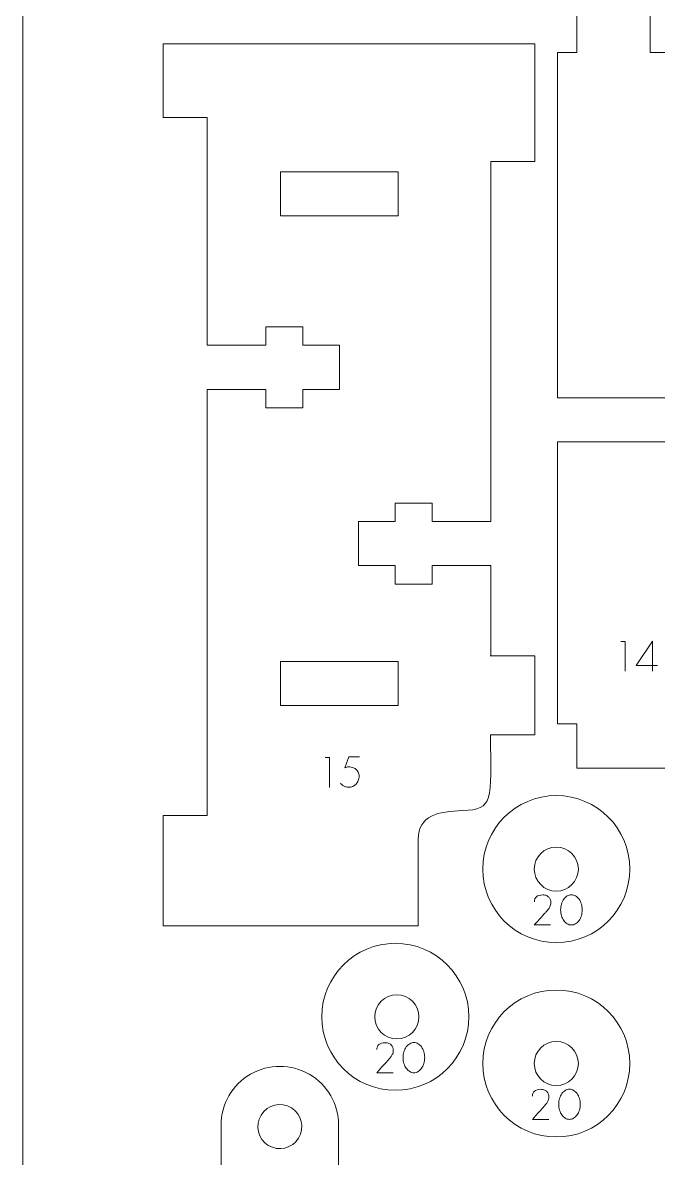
# Model space of a CAD drawing. Header units: centimetres. Extents: x -24 to 24.1, y -20.7 to 0.5.
# Drawn here: x -23.96 to -19.64, y -14.87 to -7.14 of the extents above; entities that cross this region are included whole.
import ezdxf

# ---------------------------------------------------------------- set-up
doc = ezdxf.new("R2010")
doc.units = ezdxf.units.CM
doc.header["$MEASUREMENT"] = 0
doc.layers.add('Layer 1', color=7, linetype='Continuous')

msp = doc.modelspace()

# ---------------------------------------------------------------- linework, layer by layer
at = {"layer": 'Layer 1', "color": 250, "lineweight": 9}
msp.add_lwpolyline([(-23.96322, -20.71493), (6.03678, -20.71493), (6.03678, -0.71493), (-23.96322, -0.71493), (-23.96322, -20.71493)], close=True, dxfattribs=at)
for points, knots in [([(-15.55957, -8.99456), (-15.55957, -8.99456), (-15.56221, -8.99415), (-15.56221, -8.99415), (-15.56221, -8.99415), (-15.56221, -8.99415), (-15.56221, -7.34545), (-15.56221, -7.34545), (-15.56221, -7.34545), (-15.56221, -7.34545), (-15.56477, -7.34544), (-15.56477, -7.34544), (-15.56477, -7.34544), (-15.56477, -7.34544), (-15.69477, -7.34544), (-15.69477, -7.34544), (-15.69477, -7.34544), (-15.69477, -7.34544), (-15.69477, -7.04544), (-15.69477, -7.04544), (-15.69477, -7.04544), (-15.69477, -7.04544), (-16.99477, -7.04544), (-16.99477, -7.04544), (-16.99477, -7.04544), (-16.99477, -7.04544), (-16.99477, -7.34544), (-16.99477, -7.34544), (-16.99477, -7.34544), (-16.99477, -7.34544), (-18.89477, -7.34544), (-18.89477, -7.34544), (-18.89477, -7.34544), (-18.89477, -7.34544), (-18.89477, -7.04544), (-18.89477, -7.04544), (-18.89477, -7.04544), (-18.89477, -7.04544), (-19.39477, -7.04544), (-19.39477, -7.04544), (-19.39477, -7.04544), (-19.39477, -7.04544), (-19.39477, -7.34544), (-19.39477, -7.34544), (-19.39477, -7.34544), (-19.39477, -7.34544), (-19.69477, -7.34544), (-19.69477, -7.34544), (-19.69477, -7.34544), (-19.69477, -7.34544), (-19.69477, -7.04544), (-19.69477, -7.04544), (-19.69477, -7.04544), (-19.69477, -7.04544), (-20.19477, -7.04544), (-20.19477, -7.04544), (-20.19477, -7.04544), (-20.19477, -7.04544), (-20.19477, -7.34544), (-20.19477, -7.34544), (-20.19477, -7.34544), (-20.19477, -7.34544), (-20.32477, -7.34544), (-20.32477, -7.34544), (-20.32477, -7.34544), (-20.32477, -7.34544), (-20.32477, -9.69546), (-20.32477, -9.69545), (-20.32477, -9.69545), (-20.32477, -9.69544), (-19.33472, -9.69545), (-19.33472, -9.69545), (-19.33472, -9.69545), (-19.33472, -9.69545), (-19.33472, -9.99545), (-19.33472, -9.99545), (-19.33472, -9.99545), (-19.33472, -9.99545), (-20.32477, -9.99544), (-20.32477, -9.99545), (-20.32477, -9.99545), (-20.32477, -9.99546), (-20.32477, -11.91544), (-20.32477, -11.91544), (-20.32477, -11.91544), (-20.32477, -11.91544), (-20.19477, -11.91544), (-20.19477, -11.91544), (-20.19477, -11.91544), (-20.19477, -11.91544), (-20.19477, -12.21544), (-20.19477, -12.21544), (-20.19477, -12.21544), (-20.19477, -12.21544), (-18.69477, -12.21544), (-18.69477, -12.21544), (-18.69477, -12.21544), (-18.69477, -12.21544), (-18.69477, -11.91544), (-18.69477, -11.91544), (-18.69477, -11.91544), (-18.69477, -11.91544), (-16.69477, -11.91544), (-16.69477, -11.91544), (-16.69477, -11.91544), (-16.69477, -11.91544), (-16.69477, -12.21544), (-16.69477, -12.21544), (-16.69477, -12.21544), (-16.69477, -12.21544), (-15.69477, -12.21544), (-15.69477, -12.21544), (-15.69477, -12.21544), (-15.69477, -12.21544), (-15.69477, -11.91544), (-15.69477, -11.91544), (-15.69477, -11.91544), (-15.69477, -11.91544), (-15.56477, -11.91544), (-15.56477, -11.91544), (-15.56477, -11.91544), (-15.56477, -11.91544), (-15.56477, -9.99546), (-15.56477, -9.99546), (-15.56477, -9.99546), (-15.56477, -9.99546), (-15.81171, -9.99546), (-15.81171, -9.99546), (-15.81171, -9.99546), (-15.81171, -9.99547), (-15.81171, -9.69547), (-15.81171, -9.69546), (-15.81171, -9.69546), (-15.81171, -9.69546), (-15.56221, -9.69546), (-15.56221, -9.69546), (-15.56221, -9.69546), (-15.56221, -9.69547), (-15.56221, -9.32415), (-15.56221, -9.32415), (-15.56221, -9.32415), (-15.56221, -9.32415), (-15.55957, -9.32456), (-15.55957, -9.32456), (-15.55957, -9.32456), (-15.55957, -9.32456), (-15.22957, -9.32456), (-15.22957, -9.32456), (-15.22957, -9.32456), (-15.22957, -9.32456), (-15.22957, -8.99456), (-15.22957, -8.99456), (-15.22957, -8.99456), (-15.22957, -8.99456), (-15.55957, -8.99456), (-15.55957, -8.99456)], [0, 0, 0, 0, 0.025, 0.025, 0.025, 0.025, 0.05, 0.05, 0.05, 0.05, 0.075, 0.075, 0.075, 0.075, 0.1, 0.1, 0.1, 0.1, 0.125, 0.125, 0.125, 0.125, 0.15, 0.15, 0.15, 0.15, 0.175, 0.175, 0.175, 0.175, 0.2, 0.2, 0.2, 0.2, 0.225, 0.225, 0.225, 0.225, 0.25, 0.25, 0.25, 0.25, 0.275, 0.275, 0.275, 0.275, 0.3, 0.3, 0.3, 0.3, 0.325, 0.325, 0.325, 0.325, 0.35, 0.35, 0.35, 0.35, 0.375, 0.375, 0.375, 0.375, 0.4, 0.4, 0.4, 0.4, 0.425, 0.425, 0.425, 0.425, 0.45, 0.45, 0.45, 0.45, 0.475, 0.475, 0.475, 0.475, 0.5, 0.5, 0.5, 0.5, 0.525, 0.525, 0.525, 0.525, 0.55, 0.55, 0.55, 0.55, 0.575, 0.575, 0.575, 0.575, 0.6, 0.6, 0.6, 0.6, 0.625, 0.625, 0.625, 0.625, 0.65, 0.65, 0.65, 0.65, 0.675, 0.675, 0.675, 0.675, 0.7, 0.7, 0.7, 0.7, 0.725, 0.725, 0.725, 0.725, 0.75, 0.75, 0.75, 0.75, 0.775, 0.775, 0.775, 0.775, 0.8, 0.8, 0.8, 0.8, 0.825, 0.825, 0.825, 0.825, 0.85, 0.85, 0.85, 0.85, 0.875, 0.875, 0.875, 0.875, 0.9, 0.9, 0.9, 0.9, 0.925, 0.925, 0.925, 0.925, 0.95, 0.95, 0.95, 0.95, 1, 1, 1, 1]), ([(-20.47889, -11.4511), (-20.47889, -11.4511), (-20.48328, -11.45112), (-20.48328, -11.45112), (-20.48328, -11.45112), (-20.48328, -11.45112), (-20.78328, -11.45112), (-20.78328, -11.45112), (-20.78328, -11.45112), (-20.78328, -11.45112), (-20.77889, -11.4511), (-20.77889, -11.4511), (-20.77889, -11.4511), (-20.77889, -11.4511), (-20.77889, -10.8381), (-20.77889, -10.8381), (-20.77889, -10.8381), (-20.77889, -10.8381), (-21.17889, -10.8381), (-21.17889, -10.8381), (-21.17889, -10.8381), (-21.17889, -10.8381), (-21.17889, -10.9631), (-21.17889, -10.9631), (-21.17889, -10.9631), (-21.17889, -10.9631), (-21.42889, -10.9631), (-21.42889, -10.9631), (-21.42889, -10.9631), (-21.42889, -10.9631), (-21.42889, -10.8381), (-21.42889, -10.8381), (-21.42889, -10.8381), (-21.42889, -10.8381), (-21.67889, -10.8381), (-21.67889, -10.8381), (-21.67889, -10.8381), (-21.67889, -10.8381), (-21.67889, -10.5381), (-21.67889, -10.5381), (-21.67889, -10.5381), (-21.67889, -10.5381), (-21.42889, -10.5381), (-21.42889, -10.5381), (-21.42889, -10.5381), (-21.42889, -10.5381), (-21.42889, -10.4131), (-21.42889, -10.4131), (-21.42889, -10.4131), (-21.42889, -10.4131), (-21.17889, -10.4131), (-21.17889, -10.4131), (-21.17889, -10.4131), (-21.17889, -10.4131), (-21.17889, -10.5381), (-21.17889, -10.5381), (-21.17889, -10.5381), (-21.17889, -10.5381), (-20.77889, -10.5381), (-20.77889, -10.5381), (-20.77889, -10.5381), (-20.77889, -10.5381), (-20.77889, -8.08841), (-20.77889, -8.08841), (-20.77889, -8.08841), (-20.77889, -8.08841), (-20.47889, -8.08841), (-20.47889, -8.08841), (-20.47889, -8.08841), (-20.47889, -8.08841), (-20.47889, -7.28841), (-20.47889, -7.28841), (-20.47889, -7.28841), (-20.47889, -7.28841), (-23.0089, -7.28841), (-23.0089, -7.28841), (-23.0089, -7.28841), (-23.0089, -7.28841), (-23.0089, -7.78841), (-23.0089, -7.78841), (-23.0089, -7.78841), (-23.0089, -7.78841), (-22.7089, -7.78841), (-22.7089, -7.78841), (-22.7089, -7.78841), (-22.7089, -7.78841), (-22.7089, -9.33841), (-22.7089, -9.33841), (-22.7089, -9.33841), (-22.7089, -9.33841), (-22.3089, -9.33841), (-22.3089, -9.33841), (-22.3089, -9.33841), (-22.3089, -9.33841), (-22.3089, -9.21341), (-22.3089, -9.21341), (-22.3089, -9.21341), (-22.3089, -9.21341), (-22.0589, -9.21341), (-22.0589, -9.21341), (-22.0589, -9.21341), (-22.0589, -9.21341), (-22.0589, -9.33841), (-22.0589, -9.33841), (-22.0589, -9.33841), (-22.0589, -9.33841), (-21.8089, -9.33841), (-21.8089, -9.33841), (-21.8089, -9.33841), (-21.8089, -9.33841), (-21.8089, -9.63841), (-21.8089, -9.63841), (-21.8089, -9.63841), (-21.8089, -9.63841), (-22.0589, -9.63841), (-22.0589, -9.63841), (-22.0589, -9.63841), (-22.0589, -9.63841), (-22.0589, -9.76341), (-22.0589, -9.76341), (-22.0589, -9.76341), (-22.0589, -9.76341), (-22.3089, -9.76341), (-22.3089, -9.76341), (-22.3089, -9.76341), (-22.3089, -9.76341), (-22.3089, -9.63841), (-22.3089, -9.63841), (-22.3089, -9.63841), (-22.3089, -9.63841), (-22.7089, -9.63841), (-22.7089, -9.63841), (-22.7089, -9.63841), (-22.7089, -9.63841), (-22.7089, -12.53841), (-22.7089, -12.53841), (-22.7089, -12.53841), (-22.7089, -12.53841), (-23.0089, -12.53841), (-23.0089, -12.53841), (-23.0089, -12.53841), (-23.0089, -12.53841), (-23.0089, -13.28841), (-23.0089, -13.28841), (-23.0089, -13.28841), (-23.0089, -13.28841), (-21.27242, -13.28841), (-21.27242, -13.28841), (-21.27242, -13.28841), (-21.27242, -13.28841), (-21.27242, -12.70049), (-21.27242, -12.70049), (-21.27242, -12.70049), (-21.27242, -12.5345), (-21.13671, -12.51097), (-20.97047, -12.50447), (-20.97047, -12.50447), (-20.75934, -12.49622), (-20.77626, -12.44064), (-20.78124, -11.98841), (-20.78124, -11.98841), (-20.69188, -11.98841), (-20.58725, -11.98841), (-20.47889, -11.98841), (-20.47889, -11.98841), (-20.47889, -11.98841), (-20.47889, -11.4511), (-20.47889, -11.4511)], [0, 0, 0, 0, 0.0232558, 0.0232558, 0.0232558, 0.0232558, 0.0465116, 0.0465116, 0.0465116, 0.0465116, 0.0697674, 0.0697674, 0.0697674, 0.0697674, 0.0930233, 0.0930233, 0.0930233, 0.0930233, 0.1162791, 0.1162791, 0.1162791, 0.1162791, 0.1395349, 0.1395349, 0.1395349, 0.1395349, 0.1627907, 0.1627907, 0.1627907, 0.1627907, 0.1860465, 0.1860465, 0.1860465, 0.1860465, 0.2093023, 0.2093023, 0.2093023, 0.2093023, 0.2325581, 0.2325581, 0.2325581, 0.2325581, 0.255814, 0.255814, 0.255814, 0.255814, 0.2790698, 0.2790698, 0.2790698, 0.2790698, 0.3023256, 0.3023256, 0.3023256, 0.3023256, 0.3255814, 0.3255814, 0.3255814, 0.3255814, 0.3488372, 0.3488372, 0.3488372, 0.3488372, 0.372093, 0.372093, 0.372093, 0.372093, 0.3953488, 0.3953488, 0.3953488, 0.3953488, 0.4186047, 0.4186047, 0.4186047, 0.4186047, 0.4418605, 0.4418605, 0.4418605, 0.4418605, 0.4651163, 0.4651163, 0.4651163, 0.4651163, 0.4883721, 0.4883721, 0.4883721, 0.4883721, 0.5116279, 0.5116279, 0.5116279, 0.5116279, 0.5348837, 0.5348837, 0.5348837, 0.5348837, 0.5581395, 0.5581395, 0.5581395, 0.5581395, 0.5813953, 0.5813953, 0.5813953, 0.5813953, 0.6046512, 0.6046512, 0.6046512, 0.6046512, 0.627907, 0.627907, 0.627907, 0.627907, 0.6511628, 0.6511628, 0.6511628, 0.6511628, 0.6744186, 0.6744186, 0.6744186, 0.6744186, 0.6976744, 0.6976744, 0.6976744, 0.6976744, 0.7209302, 0.7209302, 0.7209302, 0.7209302, 0.744186, 0.744186, 0.744186, 0.744186, 0.7674419, 0.7674419, 0.7674419, 0.7674419, 0.7906977, 0.7906977, 0.7906977, 0.7906977, 0.8139535, 0.8139535, 0.8139535, 0.8139535, 0.8372093, 0.8372093, 0.8372093, 0.8372093, 0.8604651, 0.8604651, 0.8604651, 0.8604651, 0.8837209, 0.8837209, 0.8837209, 0.8837209, 0.9069767, 0.9069767, 0.9069767, 0.9069767, 0.9302326, 0.9302326, 0.9302326, 0.9302326, 0.9534884, 0.9534884, 0.9534884, 0.9534884, 1, 1, 1, 1]), ([(-21.40889, -8.15819), (-21.40889, -8.15819), (-21.40889, -8.45819), (-21.40889, -8.45819), (-21.40889, -8.45819), (-21.40889, -8.45819), (-22.20889, -8.45819), (-22.20889, -8.45819), (-22.20889, -8.45819), (-22.20889, -8.45819), (-22.20889, -8.15819), (-22.20889, -8.15819), (-22.20889, -8.15819), (-22.20889, -8.15819), (-21.40889, -8.15819), (-21.40889, -8.15819)], [0, 0, 0, 0, 0.2, 0.2, 0.2, 0.2, 0.4, 0.4, 0.4, 0.4, 0.6, 0.6, 0.6, 0.6, 1, 1, 1, 1]), ([(-19.86512, -11.35323), (-19.86512, -11.35323), (-19.89419, -11.35323), (-19.89419, -11.35323), (-19.89419, -11.35323), (-19.89419, -11.35323), (-19.86512, -11.35323), (-19.86512, -11.35323), (-19.86512, -11.35323), (-19.86512, -11.35323), (-19.86512, -11.55643), (-19.86512, -11.55643), (-19.86512, -11.55643), (-19.86512, -11.55643), (-19.86512, -11.35323), (-19.86512, -11.35323)], [0, 0, 0, 0, 0.2, 0.2, 0.2, 0.2, 0.4, 0.4, 0.4, 0.4, 0.6, 0.6, 0.6, 0.6, 1, 1, 1, 1]), ([(-19.67914, -11.35182), (-19.67914, -11.35182), (-19.79033, -11.51805), (-19.79033, -11.51805), (-19.79033, -11.51805), (-19.79033, -11.51805), (-19.64612, -11.51805), (-19.64612, -11.51805), (-19.64612, -11.51805), (-19.64612, -11.51805), (-19.79033, -11.51805), (-19.79033, -11.51805), (-19.79033, -11.51805), (-19.79033, -11.51805), (-19.67914, -11.35182), (-19.67914, -11.35182), (-19.67914, -11.35182), (-19.67914, -11.35182), (-19.67914, -11.55643), (-19.67914, -11.55643), (-19.67914, -11.55643), (-19.67914, -11.55643), (-19.67914, -11.35182), (-19.67914, -11.35182)], [0, 0, 0, 0, 0.1428571, 0.1428571, 0.1428571, 0.1428571, 0.2857143, 0.2857143, 0.2857143, 0.2857143, 0.4285714, 0.4285714, 0.4285714, 0.4285714, 0.5714286, 0.5714286, 0.5714286, 0.5714286, 0.7142857, 0.7142857, 0.7142857, 0.7142857, 1, 1, 1, 1]), ([(-21.40889, -11.49013), (-21.40889, -11.49013), (-21.40889, -11.79013), (-21.40889, -11.79013), (-21.40889, -11.79013), (-21.40889, -11.79013), (-22.20889, -11.79013), (-22.20889, -11.79013), (-22.20889, -11.79013), (-22.20889, -11.79013), (-22.20889, -11.49013), (-22.20889, -11.49013), (-22.20889, -11.49013), (-22.20889, -11.49013), (-21.40889, -11.49013), (-21.40889, -11.49013)], [0, 0, 0, 0, 0.2, 0.2, 0.2, 0.2, 0.4, 0.4, 0.4, 0.4, 0.6, 0.6, 0.6, 0.6, 1, 1, 1, 1]), ([(-21.87737, -12.14345), (-21.87737, -12.14345), (-21.90644, -12.14345), (-21.90644, -12.14345), (-21.90644, -12.14345), (-21.90644, -12.14345), (-21.87737, -12.14345), (-21.87737, -12.14345), (-21.87737, -12.14345), (-21.87737, -12.14345), (-21.87737, -12.34665), (-21.87737, -12.34665), (-21.87737, -12.34665), (-21.87737, -12.34665), (-21.87737, -12.14345), (-21.87737, -12.14345)], [0, 0, 0, 0, 0.2, 0.2, 0.2, 0.2, 0.4, 0.4, 0.4, 0.4, 0.6, 0.6, 0.6, 0.6, 1, 1, 1, 1]), ([(-21.80258, -12.31871), (-21.80145, -12.32003), (-21.79938, -12.32214), (-21.79637, -12.32506), (-21.79637, -12.32506), (-21.79336, -12.32798), (-21.78946, -12.33099), (-21.78466, -12.33409), (-21.78466, -12.33409), (-21.77986, -12.3372), (-21.77408, -12.33997), (-21.7673, -12.34242), (-21.7673, -12.34242), (-21.76053, -12.34486), (-21.75263, -12.34618), (-21.7436, -12.34637), (-21.7436, -12.34637), (-21.73457, -12.34637), (-21.72596, -12.34439), (-21.71777, -12.34044), (-21.71777, -12.34044), (-21.70959, -12.33649), (-21.7023, -12.33103), (-21.6959, -12.32407), (-21.6959, -12.32407), (-21.68951, -12.31711), (-21.68443, -12.30902), (-21.68066, -12.2998), (-21.68066, -12.2998), (-21.6769, -12.29058), (-21.67502, -12.2808), (-21.67502, -12.27045), (-21.67502, -12.27045), (-21.67502, -12.2601), (-21.67723, -12.25098), (-21.68165, -12.24308), (-21.68165, -12.24308), (-21.68607, -12.23517), (-21.69148, -12.22854), (-21.69788, -12.22318), (-21.69788, -12.22318), (-21.70427, -12.21782), (-21.71105, -12.21382), (-21.7182, -12.21118), (-21.7182, -12.21118), (-21.72535, -12.20855), (-21.73165, -12.20723), (-21.73711, -12.20723), (-21.73711, -12.20723), (-21.74049, -12.20667), (-21.74407, -12.20657), (-21.74783, -12.20695), (-21.74783, -12.20695), (-21.75103, -12.20733), (-21.75479, -12.20799), (-21.75912, -12.20893), (-21.75912, -12.20893), (-21.76345, -12.20987), (-21.76787, -12.21137), (-21.77238, -12.21344), (-21.77238, -12.21344), (-21.77238, -12.21344), (-21.74416, -12.13837), (-21.74416, -12.13837), (-21.74416, -12.13837), (-21.74416, -12.13837), (-21.67304, -12.13837), (-21.67304, -12.13837), (-21.67304, -12.13837), (-21.67304, -12.13837), (-21.74416, -12.13837), (-21.74416, -12.13837), (-21.74416, -12.13837), (-21.74416, -12.13837), (-21.77238, -12.21344), (-21.77238, -12.21344), (-21.77238, -12.21344), (-21.76787, -12.21137), (-21.76345, -12.20987), (-21.75912, -12.20893), (-21.75912, -12.20893), (-21.75479, -12.20799), (-21.75103, -12.20733), (-21.74783, -12.20695), (-21.74783, -12.20695), (-21.74407, -12.20657), (-21.74049, -12.20667), (-21.73711, -12.20723), (-21.73711, -12.20723), (-21.73165, -12.20723), (-21.72535, -12.20855), (-21.7182, -12.21118), (-21.7182, -12.21118), (-21.71105, -12.21382), (-21.70427, -12.21782), (-21.69788, -12.22318), (-21.69788, -12.22318), (-21.69148, -12.22854), (-21.68607, -12.23517), (-21.68165, -12.24308), (-21.68165, -12.24308), (-21.67723, -12.25098), (-21.67502, -12.2601), (-21.67502, -12.27045), (-21.67502, -12.27045), (-21.67502, -12.2808), (-21.6769, -12.29058), (-21.68066, -12.2998), (-21.68066, -12.2998), (-21.68443, -12.30902), (-21.68951, -12.31711), (-21.6959, -12.32407), (-21.6959, -12.32407), (-21.7023, -12.33103), (-21.70959, -12.33649), (-21.71777, -12.34044), (-21.71777, -12.34044), (-21.72596, -12.34439), (-21.73457, -12.34637), (-21.7436, -12.34637), (-21.7436, -12.34637), (-21.75263, -12.34618), (-21.76053, -12.34486), (-21.7673, -12.34242), (-21.7673, -12.34242), (-21.77408, -12.33997), (-21.77986, -12.3372), (-21.78466, -12.33409), (-21.78466, -12.33409), (-21.78946, -12.33099), (-21.79336, -12.32798), (-21.79637, -12.32506), (-21.79637, -12.32506), (-21.79938, -12.32214), (-21.80145, -12.32003), (-21.80258, -12.31871)], [0, 0, 0, 0, 0.0285714, 0.0285714, 0.0285714, 0.0285714, 0.0571429, 0.0571429, 0.0571429, 0.0571429, 0.0857143, 0.0857143, 0.0857143, 0.0857143, 0.1142857, 0.1142857, 0.1142857, 0.1142857, 0.1428571, 0.1428571, 0.1428571, 0.1428571, 0.1714286, 0.1714286, 0.1714286, 0.1714286, 0.2, 0.2, 0.2, 0.2, 0.2285714, 0.2285714, 0.2285714, 0.2285714, 0.2571429, 0.2571429, 0.2571429, 0.2571429, 0.2857143, 0.2857143, 0.2857143, 0.2857143, 0.3142857, 0.3142857, 0.3142857, 0.3142857, 0.3428571, 0.3428571, 0.3428571, 0.3428571, 0.3714286, 0.3714286, 0.3714286, 0.3714286, 0.4, 0.4, 0.4, 0.4, 0.4285714, 0.4285714, 0.4285714, 0.4285714, 0.4571429, 0.4571429, 0.4571429, 0.4571429, 0.4857143, 0.4857143, 0.4857143, 0.4857143, 0.5142857, 0.5142857, 0.5142857, 0.5142857, 0.5428571, 0.5428571, 0.5428571, 0.5428571, 0.5714286, 0.5714286, 0.5714286, 0.5714286, 0.6, 0.6, 0.6, 0.6, 0.6285714, 0.6285714, 0.6285714, 0.6285714, 0.6571429, 0.6571429, 0.6571429, 0.6571429, 0.6857143, 0.6857143, 0.6857143, 0.6857143, 0.7142857, 0.7142857, 0.7142857, 0.7142857, 0.7428571, 0.7428571, 0.7428571, 0.7428571, 0.7714286, 0.7714286, 0.7714286, 0.7714286, 0.8, 0.8, 0.8, 0.8, 0.8285714, 0.8285714, 0.8285714, 0.8285714, 0.8571429, 0.8571429, 0.8571429, 0.8571429, 0.8857143, 0.8857143, 0.8857143, 0.8857143, 0.9142857, 0.9142857, 0.9142857, 0.9142857, 0.9428571, 0.9428571, 0.9428571, 0.9428571, 1, 1, 1, 1]), ([(-20.83373, -12.90267), (-20.83373, -12.62653), (-20.60987, -12.40267), (-20.33373, -12.40267), (-20.33373, -12.40267), (-20.05759, -12.40267), (-19.83373, -12.62653), (-19.83373, -12.90267), (-19.83373, -12.90267), (-19.83373, -13.17881), (-20.05759, -13.40267), (-20.33373, -13.40267), (-20.33373, -13.40267), (-20.60987, -13.40267), (-20.83373, -13.17881), (-20.83373, -12.90267)], [0, 0, 0, 0, 0.2, 0.2, 0.2, 0.2, 0.4, 0.4, 0.4, 0.4, 0.6, 0.6, 0.6, 0.6, 1, 1, 1, 1]), ([(-20.33373, -13.05267), (-20.41657, -13.05267), (-20.48373, -12.98551), (-20.48373, -12.90267), (-20.48373, -12.90267), (-20.48373, -12.81983), (-20.41657, -12.75267), (-20.33373, -12.75267), (-20.33373, -12.75267), (-20.25089, -12.75267), (-20.18373, -12.81983), (-20.18373, -12.90267), (-20.18373, -12.90267), (-20.18373, -12.98551), (-20.25089, -13.05267), (-20.33373, -13.05267)], [0, 0, 0, 0, 0.2, 0.2, 0.2, 0.2, 0.4, 0.4, 0.4, 0.4, 0.6, 0.6, 0.6, 0.6, 1, 1, 1, 1]), ([(-20.4835, -13.28307), (-20.46657, -13.26426), (-20.45123, -13.24723), (-20.4375, -13.23199), (-20.4375, -13.23199), (-20.43167, -13.22559), (-20.42588, -13.21919), (-20.42014, -13.2128), (-20.42014, -13.2128), (-20.4144, -13.2064), (-20.40923, -13.20057), (-20.40462, -13.1953), (-20.40462, -13.1953), (-20.40001, -13.19003), (-20.39615, -13.18556), (-20.39305, -13.18189), (-20.39305, -13.18189), (-20.38995, -13.17823), (-20.38811, -13.17592), (-20.38755, -13.17498), (-20.38755, -13.17498), (-20.38642, -13.1731), (-20.38491, -13.17089), (-20.38303, -13.16835), (-20.38303, -13.16835), (-20.38115, -13.16581), (-20.37932, -13.1628), (-20.37753, -13.15932), (-20.37753, -13.15932), (-20.37574, -13.15584), (-20.37419, -13.15174), (-20.37287, -13.14704), (-20.37287, -13.14704), (-20.37155, -13.14234), (-20.3709, -13.13688), (-20.3709, -13.13067), (-20.3709, -13.13067), (-20.3709, -13.12446), (-20.37193, -13.11825), (-20.374, -13.11204), (-20.374, -13.11204), (-20.37607, -13.10584), (-20.37927, -13.10024), (-20.3836, -13.09525), (-20.3836, -13.09525), (-20.38792, -13.09027), (-20.39352, -13.08622), (-20.40039, -13.08312), (-20.40039, -13.08312), (-20.40725, -13.08001), (-20.41558, -13.07846), (-20.42536, -13.07846), (-20.42536, -13.07846), (-20.44512, -13.07865), (-20.45965, -13.08298), (-20.46897, -13.09144), (-20.46897, -13.09144), (-20.47828, -13.09991), (-20.48294, -13.1111), (-20.48294, -13.12503), (-20.48294, -13.12503), (-20.48294, -13.1111), (-20.47828, -13.09991), (-20.46897, -13.09144), (-20.46897, -13.09144), (-20.45965, -13.08298), (-20.44512, -13.07865), (-20.42536, -13.07846), (-20.42536, -13.07846), (-20.41558, -13.07846), (-20.40725, -13.08001), (-20.40039, -13.08312), (-20.40039, -13.08312), (-20.39352, -13.08622), (-20.38792, -13.09027), (-20.3836, -13.09525), (-20.3836, -13.09525), (-20.37927, -13.10024), (-20.37607, -13.10584), (-20.374, -13.11204), (-20.374, -13.11204), (-20.37193, -13.11825), (-20.3709, -13.12446), (-20.3709, -13.13067), (-20.3709, -13.13067), (-20.3709, -13.13688), (-20.37155, -13.14234), (-20.37287, -13.14704), (-20.37287, -13.14704), (-20.37419, -13.15174), (-20.37574, -13.15584), (-20.37753, -13.15932), (-20.37753, -13.15932), (-20.37932, -13.1628), (-20.38115, -13.16581), (-20.38303, -13.16835), (-20.38303, -13.16835), (-20.38491, -13.17089), (-20.38642, -13.1731), (-20.38755, -13.17498), (-20.38755, -13.17498), (-20.38811, -13.17592), (-20.38995, -13.17823), (-20.39305, -13.18189), (-20.39305, -13.18189), (-20.39615, -13.18556), (-20.40001, -13.19003), (-20.40462, -13.1953), (-20.40462, -13.1953), (-20.40923, -13.20057), (-20.4144, -13.2064), (-20.42014, -13.2128), (-20.42014, -13.2128), (-20.42588, -13.21919), (-20.43167, -13.22559), (-20.4375, -13.23199), (-20.4375, -13.23199), (-20.45123, -13.24723), (-20.46657, -13.26426), (-20.4835, -13.28307), (-20.4835, -13.28307), (-20.4835, -13.28307), (-20.37231, -13.28307), (-20.37231, -13.28307), (-20.37231, -13.28307), (-20.37231, -13.28307), (-20.4835, -13.28307), (-20.4835, -13.28307)], [0, 0, 0, 0, 0.030303, 0.030303, 0.030303, 0.030303, 0.0606061, 0.0606061, 0.0606061, 0.0606061, 0.0909091, 0.0909091, 0.0909091, 0.0909091, 0.1212121, 0.1212121, 0.1212121, 0.1212121, 0.1515152, 0.1515152, 0.1515152, 0.1515152, 0.1818182, 0.1818182, 0.1818182, 0.1818182, 0.2121212, 0.2121212, 0.2121212, 0.2121212, 0.2424242, 0.2424242, 0.2424242, 0.2424242, 0.2727273, 0.2727273, 0.2727273, 0.2727273, 0.3030303, 0.3030303, 0.3030303, 0.3030303, 0.3333333, 0.3333333, 0.3333333, 0.3333333, 0.3636364, 0.3636364, 0.3636364, 0.3636364, 0.3939394, 0.3939394, 0.3939394, 0.3939394, 0.4242424, 0.4242424, 0.4242424, 0.4242424, 0.4545455, 0.4545455, 0.4545455, 0.4545455, 0.4848485, 0.4848485, 0.4848485, 0.4848485, 0.5151515, 0.5151515, 0.5151515, 0.5151515, 0.5454545, 0.5454545, 0.5454545, 0.5454545, 0.5757576, 0.5757576, 0.5757576, 0.5757576, 0.6060606, 0.6060606, 0.6060606, 0.6060606, 0.6363636, 0.6363636, 0.6363636, 0.6363636, 0.6666667, 0.6666667, 0.6666667, 0.6666667, 0.6969697, 0.6969697, 0.6969697, 0.6969697, 0.7272727, 0.7272727, 0.7272727, 0.7272727, 0.7575758, 0.7575758, 0.7575758, 0.7575758, 0.7878788, 0.7878788, 0.7878788, 0.7878788, 0.8181818, 0.8181818, 0.8181818, 0.8181818, 0.8484848, 0.8484848, 0.8484848, 0.8484848, 0.8787879, 0.8787879, 0.8787879, 0.8787879, 0.9090909, 0.9090909, 0.9090909, 0.9090909, 0.9393939, 0.9393939, 0.9393939, 0.9393939, 1, 1, 1, 1]), ([(-20.23092, -13.28307), (-20.24108, -13.28307), (-20.25058, -13.28039), (-20.25942, -13.27503), (-20.25942, -13.27503), (-20.26827, -13.26966), (-20.27603, -13.26233), (-20.28271, -13.25301), (-20.28271, -13.25301), (-20.28939, -13.2437), (-20.29465, -13.23279), (-20.29851, -13.22028), (-20.29851, -13.22028), (-20.30237, -13.20776), (-20.3043, -13.19445), (-20.3043, -13.18034), (-20.3043, -13.18034), (-20.3043, -13.16623), (-20.30237, -13.15292), (-20.29851, -13.14041), (-20.29851, -13.14041), (-20.29465, -13.1279), (-20.28939, -13.11698), (-20.28271, -13.10767), (-20.28271, -13.10767), (-20.27603, -13.09836), (-20.26827, -13.09097), (-20.25942, -13.08552), (-20.25942, -13.08552), (-20.25058, -13.08006), (-20.24108, -13.07733), (-20.23092, -13.07733), (-20.23092, -13.07733), (-20.22076, -13.07733), (-20.21126, -13.08006), (-20.20241, -13.08552), (-20.20241, -13.08552), (-20.19357, -13.09097), (-20.18581, -13.09836), (-20.17913, -13.10767), (-20.17913, -13.10767), (-20.17245, -13.11698), (-20.16718, -13.1279), (-20.16333, -13.14041), (-20.16333, -13.14041), (-20.15947, -13.15292), (-20.15754, -13.16623), (-20.15754, -13.18034), (-20.15754, -13.18034), (-20.15754, -13.19445), (-20.15947, -13.20776), (-20.16333, -13.22028), (-20.16333, -13.22028), (-20.16718, -13.23279), (-20.17245, -13.2437), (-20.17913, -13.25301), (-20.17913, -13.25301), (-20.18581, -13.26233), (-20.19357, -13.26966), (-20.20241, -13.27503), (-20.20241, -13.27503), (-20.21126, -13.28039), (-20.22076, -13.28307), (-20.23092, -13.28307)], [0, 0, 0, 0, 0.0588235, 0.0588235, 0.0588235, 0.0588235, 0.1176471, 0.1176471, 0.1176471, 0.1176471, 0.1764706, 0.1764706, 0.1764706, 0.1764706, 0.2352941, 0.2352941, 0.2352941, 0.2352941, 0.2941176, 0.2941176, 0.2941176, 0.2941176, 0.3529412, 0.3529412, 0.3529412, 0.3529412, 0.4117647, 0.4117647, 0.4117647, 0.4117647, 0.4705882, 0.4705882, 0.4705882, 0.4705882, 0.5294118, 0.5294118, 0.5294118, 0.5294118, 0.5882353, 0.5882353, 0.5882353, 0.5882353, 0.6470588, 0.6470588, 0.6470588, 0.6470588, 0.7058824, 0.7058824, 0.7058824, 0.7058824, 0.7647059, 0.7647059, 0.7647059, 0.7647059, 0.8235294, 0.8235294, 0.8235294, 0.8235294, 0.8823529, 0.8823529, 0.8823529, 0.8823529, 1, 1, 1, 1]), ([(-21.92875, -13.90785), (-21.92875, -13.63171), (-21.70489, -13.40785), (-21.42875, -13.40785), (-21.42875, -13.40785), (-21.15261, -13.40785), (-20.92875, -13.63171), (-20.92875, -13.90785), (-20.92875, -13.90785), (-20.92875, -14.18399), (-21.15261, -14.40785), (-21.42875, -14.40785), (-21.42875, -14.40785), (-21.70489, -14.40785), (-21.92875, -14.18399), (-21.92875, -13.90785)], [0, 0, 0, 0, 0.2, 0.2, 0.2, 0.2, 0.4, 0.4, 0.4, 0.4, 0.6, 0.6, 0.6, 0.6, 1, 1, 1, 1]), ([(-20.83373, -14.22558), (-20.83373, -13.94944), (-20.60987, -13.72558), (-20.33373, -13.72558), (-20.33373, -13.72558), (-20.05759, -13.72558), (-19.83373, -13.94944), (-19.83373, -14.22558), (-19.83373, -14.22558), (-19.83373, -14.50172), (-20.05759, -14.72558), (-20.33373, -14.72558), (-20.33373, -14.72558), (-20.60987, -14.72558), (-20.83373, -14.50172), (-20.83373, -14.22558)], [0, 0, 0, 0, 0.2, 0.2, 0.2, 0.2, 0.4, 0.4, 0.4, 0.4, 0.6, 0.6, 0.6, 0.6, 1, 1, 1, 1]), ([(-21.41875, -14.05785), (-21.50159, -14.05785), (-21.56875, -13.99069), (-21.56875, -13.90785), (-21.56875, -13.90785), (-21.56875, -13.82501), (-21.50159, -13.75785), (-21.41875, -13.75785), (-21.41875, -13.75785), (-21.33591, -13.75785), (-21.26875, -13.82501), (-21.26875, -13.90785), (-21.26875, -13.90785), (-21.26875, -13.99069), (-21.33591, -14.05785), (-21.41875, -14.05785)], [0, 0, 0, 0, 0.2, 0.2, 0.2, 0.2, 0.4, 0.4, 0.4, 0.4, 0.6, 0.6, 0.6, 0.6, 1, 1, 1, 1]), ([(-21.55507, -14.28849), (-21.53814, -14.26968), (-21.5228, -14.25265), (-21.50907, -14.23741), (-21.50907, -14.23741), (-21.50324, -14.23101), (-21.49745, -14.22461), (-21.49171, -14.21822), (-21.49171, -14.21822), (-21.48597, -14.21182), (-21.4808, -14.20599), (-21.47619, -14.20072), (-21.47619, -14.20072), (-21.47158, -14.19545), (-21.46772, -14.19098), (-21.46462, -14.18731), (-21.46462, -14.18731), (-21.46152, -14.18365), (-21.45968, -14.18134), (-21.45912, -14.1804), (-21.45912, -14.1804), (-21.45799, -14.17852), (-21.45648, -14.17631), (-21.4546, -14.17377), (-21.4546, -14.17377), (-21.45272, -14.17123), (-21.45089, -14.16822), (-21.4491, -14.16474), (-21.4491, -14.16474), (-21.44731, -14.16126), (-21.44576, -14.15716), (-21.44444, -14.15246), (-21.44444, -14.15246), (-21.44312, -14.14776), (-21.44247, -14.1423), (-21.44247, -14.13609), (-21.44247, -14.13609), (-21.44247, -14.12988), (-21.4435, -14.12367), (-21.44557, -14.11746), (-21.44557, -14.11746), (-21.44764, -14.11126), (-21.45084, -14.10566), (-21.45517, -14.10067), (-21.45517, -14.10067), (-21.45949, -14.09569), (-21.46509, -14.09164), (-21.47196, -14.08854), (-21.47196, -14.08854), (-21.47882, -14.08543), (-21.48715, -14.08388), (-21.49693, -14.08388), (-21.49693, -14.08388), (-21.51669, -14.08407), (-21.53122, -14.0884), (-21.54054, -14.09686), (-21.54054, -14.09686), (-21.54985, -14.10533), (-21.55451, -14.11652), (-21.55451, -14.13045), (-21.55451, -14.13045), (-21.55451, -14.11652), (-21.54985, -14.10533), (-21.54054, -14.09686), (-21.54054, -14.09686), (-21.53122, -14.0884), (-21.51669, -14.08407), (-21.49693, -14.08388), (-21.49693, -14.08388), (-21.48715, -14.08388), (-21.47882, -14.08543), (-21.47196, -14.08854), (-21.47196, -14.08854), (-21.46509, -14.09164), (-21.45949, -14.09569), (-21.45517, -14.10067), (-21.45517, -14.10067), (-21.45084, -14.10566), (-21.44764, -14.11126), (-21.44557, -14.11746), (-21.44557, -14.11746), (-21.4435, -14.12367), (-21.44247, -14.12988), (-21.44247, -14.13609), (-21.44247, -14.13609), (-21.44247, -14.1423), (-21.44312, -14.14776), (-21.44444, -14.15246), (-21.44444, -14.15246), (-21.44576, -14.15716), (-21.44731, -14.16126), (-21.4491, -14.16474), (-21.4491, -14.16474), (-21.45089, -14.16822), (-21.45272, -14.17123), (-21.4546, -14.17377), (-21.4546, -14.17377), (-21.45648, -14.17631), (-21.45799, -14.17852), (-21.45912, -14.1804), (-21.45912, -14.1804), (-21.45968, -14.18134), (-21.46152, -14.18365), (-21.46462, -14.18731), (-21.46462, -14.18731), (-21.46772, -14.19098), (-21.47158, -14.19545), (-21.47619, -14.20072), (-21.47619, -14.20072), (-21.4808, -14.20599), (-21.48597, -14.21182), (-21.49171, -14.21822), (-21.49171, -14.21822), (-21.49745, -14.22461), (-21.50324, -14.23101), (-21.50907, -14.23741), (-21.50907, -14.23741), (-21.5228, -14.25265), (-21.53814, -14.26968), (-21.55507, -14.28849), (-21.55507, -14.28849), (-21.55507, -14.28849), (-21.44388, -14.28849), (-21.44388, -14.28849), (-21.44388, -14.28849), (-21.44388, -14.28849), (-21.55507, -14.28849), (-21.55507, -14.28849)], [0, 0, 0, 0, 0.030303, 0.030303, 0.030303, 0.030303, 0.0606061, 0.0606061, 0.0606061, 0.0606061, 0.0909091, 0.0909091, 0.0909091, 0.0909091, 0.1212121, 0.1212121, 0.1212121, 0.1212121, 0.1515152, 0.1515152, 0.1515152, 0.1515152, 0.1818182, 0.1818182, 0.1818182, 0.1818182, 0.2121212, 0.2121212, 0.2121212, 0.2121212, 0.2424242, 0.2424242, 0.2424242, 0.2424242, 0.2727273, 0.2727273, 0.2727273, 0.2727273, 0.3030303, 0.3030303, 0.3030303, 0.3030303, 0.3333333, 0.3333333, 0.3333333, 0.3333333, 0.3636364, 0.3636364, 0.3636364, 0.3636364, 0.3939394, 0.3939394, 0.3939394, 0.3939394, 0.4242424, 0.4242424, 0.4242424, 0.4242424, 0.4545455, 0.4545455, 0.4545455, 0.4545455, 0.4848485, 0.4848485, 0.4848485, 0.4848485, 0.5151515, 0.5151515, 0.5151515, 0.5151515, 0.5454545, 0.5454545, 0.5454545, 0.5454545, 0.5757576, 0.5757576, 0.5757576, 0.5757576, 0.6060606, 0.6060606, 0.6060606, 0.6060606, 0.6363636, 0.6363636, 0.6363636, 0.6363636, 0.6666667, 0.6666667, 0.6666667, 0.6666667, 0.6969697, 0.6969697, 0.6969697, 0.6969697, 0.7272727, 0.7272727, 0.7272727, 0.7272727, 0.7575758, 0.7575758, 0.7575758, 0.7575758, 0.7878788, 0.7878788, 0.7878788, 0.7878788, 0.8181818, 0.8181818, 0.8181818, 0.8181818, 0.8484848, 0.8484848, 0.8484848, 0.8484848, 0.8787879, 0.8787879, 0.8787879, 0.8787879, 0.9090909, 0.9090909, 0.9090909, 0.9090909, 0.9393939, 0.9393939, 0.9393939, 0.9393939, 1, 1, 1, 1]), ([(-21.30249, -14.28849), (-21.31265, -14.28849), (-21.32215, -14.28581), (-21.33099, -14.28045), (-21.33099, -14.28045), (-21.33984, -14.27508), (-21.3476, -14.26775), (-21.35428, -14.25843), (-21.35428, -14.25843), (-21.36096, -14.24912), (-21.36622, -14.23821), (-21.37008, -14.2257), (-21.37008, -14.2257), (-21.37394, -14.21318), (-21.37587, -14.19987), (-21.37587, -14.18576), (-21.37587, -14.18576), (-21.37587, -14.17165), (-21.37394, -14.15834), (-21.37008, -14.14583), (-21.37008, -14.14583), (-21.36622, -14.13332), (-21.36096, -14.1224), (-21.35428, -14.11309), (-21.35428, -14.11309), (-21.3476, -14.10378), (-21.33984, -14.09639), (-21.33099, -14.09094), (-21.33099, -14.09094), (-21.32215, -14.08548), (-21.31265, -14.08275), (-21.30249, -14.08275), (-21.30249, -14.08275), (-21.29233, -14.08275), (-21.28283, -14.08548), (-21.27398, -14.09094), (-21.27398, -14.09094), (-21.26514, -14.09639), (-21.25738, -14.10378), (-21.2507, -14.11309), (-21.2507, -14.11309), (-21.24402, -14.1224), (-21.23875, -14.13332), (-21.2349, -14.14583), (-21.2349, -14.14583), (-21.23104, -14.15834), (-21.22911, -14.17165), (-21.22911, -14.18576), (-21.22911, -14.18576), (-21.22911, -14.19987), (-21.23104, -14.21318), (-21.2349, -14.2257), (-21.2349, -14.2257), (-21.23875, -14.23821), (-21.24402, -14.24912), (-21.2507, -14.25843), (-21.2507, -14.25843), (-21.25738, -14.26775), (-21.26514, -14.27508), (-21.27398, -14.28045), (-21.27398, -14.28045), (-21.28283, -14.28581), (-21.29233, -14.28849), (-21.30249, -14.28849)], [0, 0, 0, 0, 0.0588235, 0.0588235, 0.0588235, 0.0588235, 0.1176471, 0.1176471, 0.1176471, 0.1176471, 0.1764706, 0.1764706, 0.1764706, 0.1764706, 0.2352941, 0.2352941, 0.2352941, 0.2352941, 0.2941176, 0.2941176, 0.2941176, 0.2941176, 0.3529412, 0.3529412, 0.3529412, 0.3529412, 0.4117647, 0.4117647, 0.4117647, 0.4117647, 0.4705882, 0.4705882, 0.4705882, 0.4705882, 0.5294118, 0.5294118, 0.5294118, 0.5294118, 0.5882353, 0.5882353, 0.5882353, 0.5882353, 0.6470588, 0.6470588, 0.6470588, 0.6470588, 0.7058824, 0.7058824, 0.7058824, 0.7058824, 0.7647059, 0.7647059, 0.7647059, 0.7647059, 0.8235294, 0.8235294, 0.8235294, 0.8235294, 0.8823529, 0.8823529, 0.8823529, 0.8823529, 1, 1, 1, 1]), ([(-20.33373, -14.37558), (-20.41657, -14.37558), (-20.48373, -14.30842), (-20.48373, -14.22558), (-20.48373, -14.22558), (-20.48373, -14.14274), (-20.41657, -14.07558), (-20.33373, -14.07558), (-20.33373, -14.07558), (-20.25089, -14.07558), (-20.18373, -14.14274), (-20.18373, -14.22558), (-20.18373, -14.22558), (-20.18373, -14.30842), (-20.25089, -14.37558), (-20.33373, -14.37558)], [0, 0, 0, 0, 0.2, 0.2, 0.2, 0.2, 0.4, 0.4, 0.4, 0.4, 0.6, 0.6, 0.6, 0.6, 1, 1, 1, 1]), ([(-22.73915, -18.45532), (-22.73915, -18.45532), (-22.72627, -18.47762), (-22.72627, -18.47762), (-22.72627, -18.47762), (-22.83614, -18.29766), (-22.84595, -18.06739), (-22.73915, -17.87437), (-22.73915, -17.87437), (-22.65716, -17.72619), (-22.61415, -17.5496), (-22.61415, -17.38025), (-22.61415, -17.38025), (-22.61415, -17.38025), (-22.61415, -14.64493), (-22.61415, -14.64493), (-22.61415, -14.64493), (-22.61415, -14.50202), (-22.53791, -14.36997), (-22.41415, -14.29851), (-22.41415, -14.29851), (-22.29039, -14.22706), (-22.13791, -14.22706), (-22.01415, -14.29851), (-22.01415, -14.29851), (-21.89039, -14.36997), (-21.81415, -14.50202), (-21.81415, -14.64493), (-21.81415, -14.64493), (-21.81415, -14.64493), (-21.81415, -17.38025), (-21.81415, -17.38025), (-21.81415, -17.38025), (-21.81415, -17.5496), (-21.77114, -17.72619), (-21.68915, -17.87437), (-21.68915, -17.87437), (-21.58285, -18.06651), (-21.59207, -18.29553), (-21.70051, -18.47512), (-21.70051, -18.47512), (-21.70051, -18.47512), (-21.68915, -18.45532), (-21.68915, -18.45532), (-21.68915, -18.45532), (-21.77114, -18.6035), (-21.81415, -18.78009), (-21.81415, -18.94944), (-21.81415, -18.94944), (-21.81415, -18.94944), (-21.81415, -19.50218), (-21.81415, -19.50218), (-21.81415, -19.50218), (-21.81415, -19.64509), (-21.89039, -19.77714), (-22.01415, -19.8486), (-22.01415, -19.8486), (-22.13791, -19.92005), (-22.29039, -19.92005), (-22.41415, -19.8486), (-22.41415, -19.8486), (-22.53791, -19.77714), (-22.61415, -19.64509), (-22.61415, -19.50218), (-22.61415, -19.50218), (-22.61415, -19.50218), (-22.61415, -18.94944), (-22.61415, -18.94944), (-22.61415, -18.94944), (-22.61415, -18.78009), (-22.65716, -18.6035), (-22.73915, -18.45532)], [0, 0, 0, 0, 0.0526316, 0.0526316, 0.0526316, 0.0526316, 0.1052632, 0.1052632, 0.1052632, 0.1052632, 0.1578947, 0.1578947, 0.1578947, 0.1578947, 0.2105263, 0.2105263, 0.2105263, 0.2105263, 0.2631579, 0.2631579, 0.2631579, 0.2631579, 0.3157895, 0.3157895, 0.3157895, 0.3157895, 0.3684211, 0.3684211, 0.3684211, 0.3684211, 0.4210526, 0.4210526, 0.4210526, 0.4210526, 0.4736842, 0.4736842, 0.4736842, 0.4736842, 0.5263158, 0.5263158, 0.5263158, 0.5263158, 0.5789474, 0.5789474, 0.5789474, 0.5789474, 0.6315789, 0.6315789, 0.6315789, 0.6315789, 0.6842105, 0.6842105, 0.6842105, 0.6842105, 0.7368421, 0.7368421, 0.7368421, 0.7368421, 0.7894737, 0.7894737, 0.7894737, 0.7894737, 0.8421053, 0.8421053, 0.8421053, 0.8421053, 0.8947368, 0.8947368, 0.8947368, 0.8947368, 1, 1, 1, 1]), ([(-20.49673, -14.60599), (-20.4798, -14.58718), (-20.46446, -14.57015), (-20.45073, -14.55491), (-20.45073, -14.55491), (-20.4449, -14.54851), (-20.43911, -14.54211), (-20.43337, -14.53572), (-20.43337, -14.53572), (-20.42763, -14.52932), (-20.42246, -14.52349), (-20.41785, -14.51822), (-20.41785, -14.51822), (-20.41324, -14.51295), (-20.40938, -14.50848), (-20.40628, -14.50481), (-20.40628, -14.50481), (-20.40318, -14.50115), (-20.40134, -14.49884), (-20.40078, -14.4979), (-20.40078, -14.4979), (-20.39965, -14.49602), (-20.39814, -14.49381), (-20.39626, -14.49127), (-20.39626, -14.49127), (-20.39438, -14.48873), (-20.39255, -14.48572), (-20.39076, -14.48224), (-20.39076, -14.48224), (-20.38897, -14.47876), (-20.38742, -14.47466), (-20.3861, -14.46996), (-20.3861, -14.46996), (-20.38478, -14.46526), (-20.38413, -14.4598), (-20.38413, -14.45359), (-20.38413, -14.45359), (-20.38413, -14.44738), (-20.38516, -14.44117), (-20.38723, -14.43496), (-20.38723, -14.43496), (-20.3893, -14.42876), (-20.3925, -14.42316), (-20.39683, -14.41817), (-20.39683, -14.41817), (-20.40115, -14.41319), (-20.40675, -14.40914), (-20.41362, -14.40604), (-20.41362, -14.40604), (-20.42048, -14.40293), (-20.42881, -14.40138), (-20.43859, -14.40138), (-20.43859, -14.40138), (-20.45835, -14.40157), (-20.47288, -14.4059), (-20.4822, -14.41436), (-20.4822, -14.41436), (-20.49151, -14.42283), (-20.49617, -14.43402), (-20.49617, -14.44795), (-20.49617, -14.44795), (-20.49617, -14.43402), (-20.49151, -14.42283), (-20.4822, -14.41436), (-20.4822, -14.41436), (-20.47288, -14.4059), (-20.45835, -14.40157), (-20.43859, -14.40138), (-20.43859, -14.40138), (-20.42881, -14.40138), (-20.42048, -14.40293), (-20.41362, -14.40604), (-20.41362, -14.40604), (-20.40675, -14.40914), (-20.40115, -14.41319), (-20.39683, -14.41817), (-20.39683, -14.41817), (-20.3925, -14.42316), (-20.3893, -14.42876), (-20.38723, -14.43496), (-20.38723, -14.43496), (-20.38516, -14.44117), (-20.38413, -14.44738), (-20.38413, -14.45359), (-20.38413, -14.45359), (-20.38413, -14.4598), (-20.38478, -14.46526), (-20.3861, -14.46996), (-20.3861, -14.46996), (-20.38742, -14.47466), (-20.38897, -14.47876), (-20.39076, -14.48224), (-20.39076, -14.48224), (-20.39255, -14.48572), (-20.39438, -14.48873), (-20.39626, -14.49127), (-20.39626, -14.49127), (-20.39814, -14.49381), (-20.39965, -14.49602), (-20.40078, -14.4979), (-20.40078, -14.4979), (-20.40134, -14.49884), (-20.40318, -14.50115), (-20.40628, -14.50481), (-20.40628, -14.50481), (-20.40938, -14.50848), (-20.41324, -14.51295), (-20.41785, -14.51822), (-20.41785, -14.51822), (-20.42246, -14.52349), (-20.42763, -14.52932), (-20.43337, -14.53572), (-20.43337, -14.53572), (-20.43911, -14.54211), (-20.4449, -14.54851), (-20.45073, -14.55491), (-20.45073, -14.55491), (-20.46446, -14.57015), (-20.4798, -14.58718), (-20.49673, -14.60599), (-20.49673, -14.60599), (-20.49673, -14.60599), (-20.38554, -14.60599), (-20.38554, -14.60599), (-20.38554, -14.60599), (-20.38554, -14.60599), (-20.49673, -14.60599), (-20.49673, -14.60599)], [0, 0, 0, 0, 0.030303, 0.030303, 0.030303, 0.030303, 0.0606061, 0.0606061, 0.0606061, 0.0606061, 0.0909091, 0.0909091, 0.0909091, 0.0909091, 0.1212121, 0.1212121, 0.1212121, 0.1212121, 0.1515152, 0.1515152, 0.1515152, 0.1515152, 0.1818182, 0.1818182, 0.1818182, 0.1818182, 0.2121212, 0.2121212, 0.2121212, 0.2121212, 0.2424242, 0.2424242, 0.2424242, 0.2424242, 0.2727273, 0.2727273, 0.2727273, 0.2727273, 0.3030303, 0.3030303, 0.3030303, 0.3030303, 0.3333333, 0.3333333, 0.3333333, 0.3333333, 0.3636364, 0.3636364, 0.3636364, 0.3636364, 0.3939394, 0.3939394, 0.3939394, 0.3939394, 0.4242424, 0.4242424, 0.4242424, 0.4242424, 0.4545455, 0.4545455, 0.4545455, 0.4545455, 0.4848485, 0.4848485, 0.4848485, 0.4848485, 0.5151515, 0.5151515, 0.5151515, 0.5151515, 0.5454545, 0.5454545, 0.5454545, 0.5454545, 0.5757576, 0.5757576, 0.5757576, 0.5757576, 0.6060606, 0.6060606, 0.6060606, 0.6060606, 0.6363636, 0.6363636, 0.6363636, 0.6363636, 0.6666667, 0.6666667, 0.6666667, 0.6666667, 0.6969697, 0.6969697, 0.6969697, 0.6969697, 0.7272727, 0.7272727, 0.7272727, 0.7272727, 0.7575758, 0.7575758, 0.7575758, 0.7575758, 0.7878788, 0.7878788, 0.7878788, 0.7878788, 0.8181818, 0.8181818, 0.8181818, 0.8181818, 0.8484848, 0.8484848, 0.8484848, 0.8484848, 0.8787879, 0.8787879, 0.8787879, 0.8787879, 0.9090909, 0.9090909, 0.9090909, 0.9090909, 0.9393939, 0.9393939, 0.9393939, 0.9393939, 1, 1, 1, 1]), ([(-20.24415, -14.60599), (-20.25431, -14.60599), (-20.26381, -14.60331), (-20.27265, -14.59795), (-20.27265, -14.59795), (-20.2815, -14.59258), (-20.28926, -14.58525), (-20.29594, -14.57593), (-20.29594, -14.57593), (-20.30262, -14.56662), (-20.30788, -14.55571), (-20.31174, -14.5432), (-20.31174, -14.5432), (-20.3156, -14.53068), (-20.31753, -14.51737), (-20.31753, -14.50326), (-20.31753, -14.50326), (-20.31753, -14.48915), (-20.3156, -14.47584), (-20.31174, -14.46333), (-20.31174, -14.46333), (-20.30788, -14.45082), (-20.30262, -14.4399), (-20.29594, -14.43059), (-20.29594, -14.43059), (-20.28926, -14.42128), (-20.2815, -14.41389), (-20.27265, -14.40844), (-20.27265, -14.40844), (-20.26381, -14.40298), (-20.25431, -14.40025), (-20.24415, -14.40025), (-20.24415, -14.40025), (-20.23399, -14.40025), (-20.22449, -14.40298), (-20.21564, -14.40844), (-20.21564, -14.40844), (-20.2068, -14.41389), (-20.19904, -14.42128), (-20.19236, -14.43059), (-20.19236, -14.43059), (-20.18568, -14.4399), (-20.18041, -14.45082), (-20.17656, -14.46333), (-20.17656, -14.46333), (-20.1727, -14.47584), (-20.17077, -14.48915), (-20.17077, -14.50326), (-20.17077, -14.50326), (-20.17077, -14.51737), (-20.1727, -14.53068), (-20.17656, -14.5432), (-20.17656, -14.5432), (-20.18041, -14.55571), (-20.18568, -14.56662), (-20.19236, -14.57593), (-20.19236, -14.57593), (-20.19904, -14.58525), (-20.2068, -14.59258), (-20.21564, -14.59795), (-20.21564, -14.59795), (-20.22449, -14.60331), (-20.23399, -14.60599), (-20.24415, -14.60599)], [0, 0, 0, 0, 0.0588235, 0.0588235, 0.0588235, 0.0588235, 0.1176471, 0.1176471, 0.1176471, 0.1176471, 0.1764706, 0.1764706, 0.1764706, 0.1764706, 0.2352941, 0.2352941, 0.2352941, 0.2352941, 0.2941176, 0.2941176, 0.2941176, 0.2941176, 0.3529412, 0.3529412, 0.3529412, 0.3529412, 0.4117647, 0.4117647, 0.4117647, 0.4117647, 0.4705882, 0.4705882, 0.4705882, 0.4705882, 0.5294118, 0.5294118, 0.5294118, 0.5294118, 0.5882353, 0.5882353, 0.5882353, 0.5882353, 0.6470588, 0.6470588, 0.6470588, 0.6470588, 0.7058824, 0.7058824, 0.7058824, 0.7058824, 0.7647059, 0.7647059, 0.7647059, 0.7647059, 0.8235294, 0.8235294, 0.8235294, 0.8235294, 0.8823529, 0.8823529, 0.8823529, 0.8823529, 1, 1, 1, 1]), ([(-22.34194, -14.57642), (-22.29858, -14.50585), (-22.20621, -14.48378), (-22.13564, -14.52713), (-22.13564, -14.52713), (-22.06507, -14.57049), (-22.04301, -14.66284), (-22.08636, -14.73342), (-22.08636, -14.73342), (-22.12972, -14.80401), (-22.22206, -14.82606), (-22.29264, -14.78271), (-22.29264, -14.78271), (-22.36321, -14.73936), (-22.3853, -14.64701), (-22.34194, -14.57642)], [0, 0, 0, 0, 0.2, 0.2, 0.2, 0.2, 0.4, 0.4, 0.4, 0.4, 0.6, 0.6, 0.6, 0.6, 1, 1, 1, 1])]:
    msp.add_open_spline(points, degree=3, knots=knots, dxfattribs=at)

doc.saveas('drawing.dxf')
